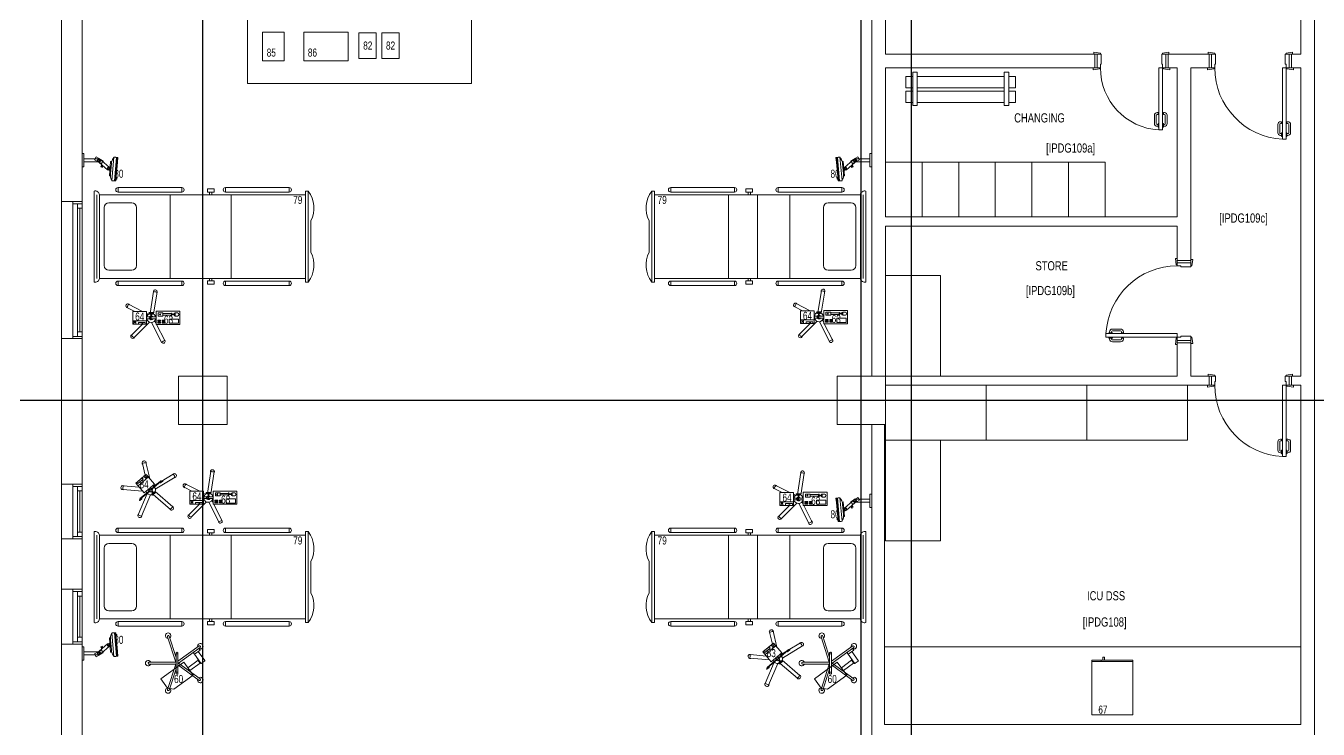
# Model space of a CAD drawing. Header units: metres. Extents: x -18745 to 220762, y -1579758 to -1356048.
# Drawn here: x 98680 to 112808, y -1415083 to -1407393 of the extents above; entities that cross this region are included whole.
import ezdxf

# ---------------------------------------------------------------- set-up
doc = ezdxf.new("R2010")
doc.units = ezdxf.units.M
doc.layers.get('0').update_dxf_attribs({"lineweight": 0})
for name, color, linetype, lineweight in [('A-100 - Copy$0$72_EGR_BASE_TEXT', 8, 'Continuous', 0), ('A-100 - Copy$0$Aluminum', 8, 'Continuous', 0), ('A-100 - Copy$0$Medical Equipment and Furniture', 8, 'Continuous', 0), ('A-100 - Copy$0$Medical Equipment and Furniture1', 8, 'Continuous', 5), ('A-100 - Copy$0$Medical Equipment and Furniture2', 8, 'Continuous', 13), ('A-100 - Copy$0$Proj', 8, 'Continuous', 0), ('A-100 - Copy$0$SANIT', 8, 'Continuous', 0), ('A-100 - Copy$0$Structure', 8, 'Continuous', 9), ('A-100 - Copy$0$Walls', 8, 'Continuous', 0), ('A-100 - Copy$0$Wooden Joinery', 8, 'Continuous', 0)]:
    doc.layers.add(name, color=color, linetype=linetype, lineweight=lineweight)
doc.layers.add('A-100 - Copy$0$axes', color=8, linetype='Continuous')
doc.styles.add('A-100 - Copy$0$list_ghTextstyle', font='romans.shx', dxfattribs={"height": 0.25})
doc.styles.add('A-100 - Copy$0$X3G_ENTITY_257CFD', font='swisscl.ttf', dxfattribs={"height": 200})
doc.styles.add('A-100 - Copy$0$X3G_ENTITY_2587EA', font='swisscl.ttf', dxfattribs={"height": 200})

# ---------------------------------------------------------------- blocks, each defined once
blk = doc.blocks.new('A-100 - Copy$0$4 STORAGE SHELVES - STAINLESS STEEL - 110X60x180')
at = {"layer": 'A-100 - Copy$0$Medical Equipment and Furniture1'}
blk.add_lwpolyline([(285.571, -199.093), (286.671, -199.093), (286.671, -198.493), (285.571, -198.493)], close=True, dxfattribs=at)
blk = doc.blocks.new('A-100 - Copy$0$bench')
at = {"layer": 'A-100 - Copy$0$Medical Equipment and Furniture1'}
for p, q in [((280.815, -189.36), (280.89, -189.36)), ((280.815, -189.36), (280.815, -189.483)), ((280.89, -189.311), (280.89, -189.677)), ((280.89, -189.311), (280.94, -189.311)), ((280.94, -189.311), (280.94, -189.677)), ((280.94, -189.36), (281.89, -189.36)), ((281.89, -189.311), (281.94, -189.311)), ((281.89, -189.311), (281.89, -189.677)), ((281.94, -189.311), (281.94, -189.677)), ((281.94, -189.36), (282.015, -189.36)), ((282.015, -189.36), (282.015, -189.483)), ((280.815, -189.483), (280.89, -189.483)), ((280.815, -189.518), (280.89, -189.518)), ((280.815, -189.518), (280.815, -189.642)), ((280.94, -189.483), (281.89, -189.483)), ((280.94, -189.518), (281.89, -189.518)), ((281.94, -189.483), (282.015, -189.483)), ((281.94, -189.518), (282.015, -189.518)), ((282.015, -189.518), (282.015, -189.642)), ((280.815, -189.642), (280.89, -189.642)), ((280.89, -189.677), (280.94, -189.677)), ((280.94, -189.642), (281.89, -189.642)), ((281.89, -189.677), (281.94, -189.677)), ((281.94, -189.642), (282.015, -189.642))]:
    blk.add_line(p, q, dxfattribs=at)
blk = doc.blocks.new('A-100 - Copy$0$AUTOCLAVE - FAST CYCLE - 30L - HORIZONTAL - TABLE TOP')
at = {"layer": 'A-100 - Copy$0$SANIT'}
for p, q in [((-781119, -388430, 0), (-781119, -388880, 0)), ((-781119, -388880, 0), (-781119, -388430, 0)), ((-780519, -388430, 0), (-781119, -388430, 0)), ((-781119, -388430, 0), (-781119, -388880, 0)), ((-781119, -388476, 0), (-781119, -388880, 0)), ((-781104, -388430, 0), (-781104, -388880, 0)), ((-780519, -388430, 0), (-780519, -388880, 0)), ((-780519, -388880, 0), (-780519, -388430, 0)), ((-780519, -388476, 0), (-780519, -388880, 0)), ((-781119, -388880, 0), (-781119, -388778, 0)), ((-781119, -388778, 0), (-781104, -388778, 0)), ((-780519, -388880, 0), (-781119, -388880, 0)), ((-781044, -388880, 0), (-780519, -388880, 0))]:
    blk.add_line(p, q, dxfattribs=at)
at = {"layer": 'A-100 - Copy$0$SANIT', "elevation": 0}
blk.add_lwpolyline([(-781152, -388759), (-781119, -388759), (-781119, -388742), (-781152, -388742)], close=True, dxfattribs=at)
blk = doc.blocks.new('A-100 - Copy$0$IC.1')
at = {"layer": 'A-100 - Copy$0$Medical Equipment and Furniture1'}
for p, q in [((42.487, -10.88), (41.493, -10.88)), ((42.447, -10.91), (41.533, -10.91)), ((42.447, -10.91), (41.533, -10.91)), ((42.447, -10.91), (41.533, -10.91)), ((41.533, -10.94), (41.533, -13.191)), ((42.447, -10.94), (41.533, -10.94)), ((42.308, -10.992), (41.672, -10.992)), ((42.447, -13.191), (42.447, -10.94)), ((41.454, -11.143), (41.454, -11.84)), ((41.454, -11.143), (41.504, -11.143)), ((41.504, -11.143), (41.504, -11.84)), ((41.622, -11.042), (41.622, -11.294)), ((42.358, -11.294), (42.358, -11.042)), ((42.476, -11.143), (42.526, -11.143)), ((42.476, -11.84), (42.476, -11.143)), ((42.526, -11.84), (42.526, -11.143)), ((42.308, -11.344), (41.672, -11.344)), ((41.533, -11.714), (42.447, -11.714)), ((41.454, -11.84), (41.504, -11.84)), ((42.476, -11.84), (42.526, -11.84)), ((41.533, -12.066), (42.447, -12.066)), ((41.454, -12.317), (41.454, -13.014)), ((41.454, -12.317), (41.504, -12.317)), ((41.504, -12.317), (41.504, -13.014)), ((41.533, -12.381), (42.447, -12.381)), ((42.476, -12.317), (42.526, -12.317)), ((42.476, -13.014), (42.476, -12.317)), ((42.526, -13.014), (42.526, -12.317)), ((41.454, -13.014), (41.504, -13.014)), ((42.476, -13.014), (42.526, -13.014)), ((41.493, -13.191), (42.487, -13.191)), ((41.493, -13.221), (41.493, -13.191)), ((41.493, -13.221), (42.487, -13.221)), ((41.819, -13.251), (42.161, -13.251)), ((42.487, -13.221), (42.487, -13.191))]:
    blk.add_line(p, q, dxfattribs=at)
for points in [[(41.469, -12.193), (41.469, -12.121), (41.506, -12.121), (41.506, -12.193)], [(41.506, -12.167), (41.506, -12.143), (41.533, -12.143), (41.533, -12.167)], [(42.474, -12.167), (42.474, -12.143), (42.447, -12.143), (42.447, -12.167)], [(42.511, -12.193), (42.511, -12.121), (42.474, -12.121), (42.474, -12.193)]]:
    blk.add_lwpolyline(points, close=True, dxfattribs=at)
for centre, radius, start, end in [((41.539, -10.893), 0.0478, 164.7401, 262.6401), ((41.672, -11.042), 0.05, 90, 180), ((42.308, -11.042), 0.05, 0, 90), ((42.441, -10.893), 0.0478, 277.3599, 15.2599), ((41.479, -11.143), 0.025, 0, 180), ((42.501, -11.143), 0.025, 0, 180), ((41.672, -11.294), 0.05, 180, 270), ((42.308, -11.294), 0.05, 270, 0), ((41.479, -11.84), 0.025, 180, 0), ((42.501, -11.84), 0.025, 180, 0), ((41.479, -12.317), 0.025, 0, 180), ((42.501, -12.317), 0.025, 0, 180), ((41.479, -13.014), 0.025, 180, 0), ((42.501, -13.014), 0.025, 180, 0), ((41.681, -12.969), 0.315, 233.3488, 296.1464), ((42.299, -12.969), 0.315, 243.8536, 306.6512)]:
    blk.add_arc(centre, radius, start, end, dxfattribs=at)
blk = doc.blocks.new('A-100 - Copy$0$IC.5')
at = {"layer": 'A-100 - Copy$0$Medical Equipment and Furniture2'}
for points in [[(31.601, -27.833), (31.511, -27.939), (31.396, -27.842), (31.487, -27.736), (31.601, -27.833)], [(31.487, -27.787), (31.495, -27.777), (31.481, -27.765), (31.472, -27.775)]]:
    blk.add_lwpolyline(points, dxfattribs=at)
for points in [[(31.601, -27.833), (31.576, -27.862), (31.461, -27.765), (31.487, -27.736)], [(31.512, -27.757), (31.501, -27.77), (31.486, -27.758), (31.497, -27.745)], [(31.591, -27.824), (31.579, -27.838), (31.522, -27.79), (31.534, -27.776)]]:
    blk.add_lwpolyline(points, close=True, dxfattribs=at)
blk = doc.blocks.new('A-100 - Copy$0$IC.5 on Trolley')
at = {"layer": 'A-100 - Copy$0$Medical Equipment and Furniture1'}
for p, q in [((31.449, -27.78), (31.49, -27.607)), ((31.498, -27.746), (31.529, -27.616)), ((31.388, -27.899), (31.17, -27.767)), ((31.324, -27.813), (31.191, -27.733)), ((31.33, -27.829), (31.307, -27.81)), ((31.333, -27.826), (31.31, -27.806)), ((31.431, -27.903), (31.324, -27.812)), ((31.434, -27.899), (31.327, -27.808)), ((31.39, -27.924), (31.197, -28.09)), ((31.412, -27.957), (31.223, -28.12)), ((31.408, -27.865), (31.356, -27.833)), ((31.42, -27.902), (31.422, -27.896)), ((31.421, -27.915), (31.424, -27.921)), ((31.422, -27.896), (31.422, -27.896)), ((31.429, -27.924), (31.424, -27.921)), ((31.427, -27.892), (31.426, -27.892)), ((31.438, -27.887), (31.445, -27.886)), ((31.44, -27.96), (31.539, -28.194)), ((31.441, -27.927), (31.448, -27.926)), ((31.45, -27.89), (31.445, -27.886)), ((31.445, -27.915), (31.553, -28.006)), ((31.453, -27.922), (31.448, -27.926)), ((31.449, -27.911), (31.556, -28.002)), ((31.458, -27.899), (31.461, -27.905)), ((31.459, -27.912), (31.461, -27.905)), ((31.477, -27.944), (31.575, -28.179)), ((31.49, -27.923), (31.491, -27.923)), ((31.527, -27.92), (31.744, -27.902)), ((31.564, -27.877), (31.74, -27.862)), ((31.534, -28.003), (31.557, -28.022)), ((31.538, -27.999), (31.56, -28.018))]:
    blk.add_line(p, q, dxfattribs=at)
for points in [[(31.42, -27.964), (31.387, -27.936)], [(31.393, -27.928), (31.427, -27.956)], [(31.429, -27.925), (31.416, -27.941), (31.41, -27.936), (31.424, -27.92)]]:
    blk.add_lwpolyline(points, dxfattribs=at)
blk.add_lwpolyline([(31.426, -27.949), (31.423, -27.952), (31.398, -27.931), (31.401, -27.928)], close=True, dxfattribs=at)
blk.add_circle((31.44, -27.907), 0.00972, dxfattribs=at)
for centre, radius, start, end in [((31.509, -27.612), 0.0225, 319.4884, 194.0205), ((31.44, -27.907), 0.303, 72.9732, 80.5358), ((31.18, -27.75), 0.0225, 31.4884, 266.0205), ((31.44, -27.907), 0.303, 144.9732, 152.5358), ((31.309, -27.808), 0.0025, 49.7545, 229.7545), ((31.322, -27.813), 0.0025, 269.5762, 49.7545), ((31.325, -27.81), 0.0025, 49.7545, 229.7545), ((31.331, -27.828), 0.0025, 229.7545, 49.7545), ((31.334, -27.824), 0.0025, 49.7545, 187.0501), ((31.44, -27.907), 0.0527, 116.2434, 202.9382), ((31.44, -27.907), 0.021, 146.5821, 312.9269), ((31.44, -27.907), 0.021, 326.5821, 132.9269), ((31.44, -27.907), 0.0527, 256.5708, 343.2656), ((31.742, -27.882), 0.0225, 247.4884, 122.0205), ((31.44, -27.907), 0.303, 0.9732, 8.5358), ((31.21, -28.105), 0.0225, 103.4884, 338.0205), ((31.44, -27.907), 0.303, 216.9732, 224.5358), ((31.536, -28.001), 0.0025, 49.7545, 229.7545), ((31.539, -27.997), 0.0025, 272.4588, 49.7545), ((31.552, -28.008), 0.0025, 49.7545, 189.9328), ((31.554, -28.004), 0.0025, 229.7545, 49.7545), ((31.559, -28.02), 0.0025, 229.7545, 49.7545), ((31.557, -28.187), 0.0225, 175.4884, 50.0205), ((31.44, -27.907), 0.303, 288.9732, 296.5358)]:
    blk.add_arc(centre, radius, start, end, dxfattribs=at)
for centre in [(31.39, -27.932), (31.394, -27.935), (31.398, -27.939), (31.403, -27.942), (31.407, -27.946), (31.411, -27.949), (31.415, -27.953), (31.419, -27.957), (31.424, -27.96)]:
    blk.add_ellipse(centre, major_axis=(0.00347, 0.0041), ratio=0.510594, dxfattribs=at)
blk.add_blockref('A-100 - Copy$0$IC.5', (0, 0), dxfattribs=at)
blk = doc.blocks.new('A-100 - Copy$0$HF12177-P')
for p, q in [((-0.02, -0.007), (-0.189, 0.225)), ((0, 0), (-0.172, 0.237)), ((0, 0), (0.172, 0.237)), ((0.02, -0.007), (0.189, 0.225)), ((-0.063, -0.027), (-0.295, -0.102)), ((-0.01, -0.031), (-0.289, -0.121)), ((-0.12, -0.015), (-0.12, -0.019)), ((-0.112, -0.007), (0.112, -0.007)), ((-0.112, -0.027), (0.112, -0.027)), ((-0.1, -0.007), (-0.1, -0.027)), ((-0.01, -0.031), (-0.01, -0.324)), ((0.01, -0.031), (0.01, -0.324)), ((0.01, -0.031), (0.289, -0.121)), ((0.063, -0.027), (0.295, -0.102)), ((0.1, -0.007), (0.1, -0.027)), ((0.12, -0.015), (0.12, -0.019))]:
    blk.add_line(p, q)
for centre, radius, start, end in [((-0.185, 0.238), 0.03, 325.4712, 286.5288), ((-0.182, 0.23), 0.008, 126.3733, 216), ((0, -0.017), 0.315, 125.6267, 126.3733), ((-0.179, 0.233), 0.008, 36, 125.6267), ((0.185, 0.238), 0.03, 253.4712, 214.5288), ((0.179, 0.233), 0.008, 54.3733, 144), ((0, -0.017), 0.315, 53.6267, 54.3733), ((0.182, 0.23), 0.008, 324, 53.6267), ((-0.3, -0.114), 0.03, 37.4712, 358.5288), ((-0.293, -0.11), 0.008, 108, 197.6267), ((0, -0.017), 0.315, 197.6267, 198.3733), ((-0.291, -0.114), 0.008, 198.3733, 288), ((-0.112, -0.015), 0.008, 90, 180), ((-0.112, -0.019), 0.008, 180, 270), ((0.112, -0.015), 0.008, 0, 90), ((0.112, -0.019), 0.008, 270, 0), ((0.3, -0.114), 0.03, 181.4712, 142.5288), ((0.291, -0.114), 0.008, 252, 341.6267), ((0.293, -0.11), 0.008, 342.3733, 72), ((0, -0.017), 0.315, 341.6267, 342.3733), ((0, -0.332), 0.03, 109.4712, 70.5288), ((-0.002, -0.324), 0.008, 180, 269.6267), ((0, -0.017), 0.315, 269.6267, 270.3733), ((0.002, -0.324), 0.008, 270.3733, 0)]:
    blk.add_arc(centre, radius, start, end)
blk = doc.blocks.new('A-100 - Copy$0$MONITOR ARM PLAN')
for p, q in [((0.025, -0.49375, 0), (0.025, -0.18375, 0)), ((0.025, -0.18375, 0), (0.2, -0.18375, 0)), ((0.2, -0.44375, 0), (0.2, -0.18375, 0)), ((0.025, -0.49375, 0), (0.15, -0.49375, 0)), ((0.2, -0.44375, 0), (0.15, -0.49375, 0))]:
    blk.add_line(p, q)
at = {"layer": 'A-100 - Copy$0$Medical Equipment and Furniture1'}
for p, q in [((0.025, 0.0375), (0, 0.0375)), ((0, 0.0375), (0, -0.0375)), ((0.025, 0.0375), (0.025, -0.0375)), ((0.145, 0.0125), (0.025, 0.0125)), ((0.15, 0.0075), (0.15, -0.0325)), ((0.025, -0.0375), (0, -0.0375)), ((0.025, -0.0375), (0.145, -0.0375)), ((0.09375, -0.0375), (0.09375, -0.04)), ((0.09875, -0.045), (0.13875, -0.045)), ((0.1, -0.045), (0.1, -0.18375)), ((0.1375, -0.045), (0.1375, -0.18375)), ((0.14375, -0.0375), (0.14375, -0.04))]:
    blk.add_line(p, q, dxfattribs=at)
for centre, start, end in [((0.145, 0.0075, 0), 0, 90), ((0.09875, -0.04), 180, 270), ((0.13875, -0.04), 270, 360), ((0.145, -0.0325), 270, 0)]:
    blk.add_arc(centre, 0.005, start, end, dxfattribs=at)
blk = doc.blocks.new('A-100 - Copy$0$IC.4')
at = {"layer": 'A-100 - Copy$0$Medical Equipment and Furniture1'}
for p, q in [((31.212, -28.09), (31.213, -28.079)), ((31.212, -28.09), (31.213, -28.079)), ((31.468, -28.115), (31.213, -28.091)), ((31.217, -28.091), (31.213, -28.091)), ((31.217, -28.047), (31.214, -28.071)), ((31.215, -28.063), (31.472, -28.086)), ((31.215, -28.063), (31.265, -28.067)), ((31.217, -28.047), (31.266, -28.052)), ((31.217, -28.053), (31.472, -28.077)), ((31.265, -28.059), (31.266, -28.052)), ((31.265, -28.059), (31.266, -28.052)), ((31.265, -28.059), (31.423, -28.074)), ((31.266, -28.052), (31.424, -28.067)), ((31.424, -28.067), (31.423, -28.072)), ((31.424, -28.067), (31.423, -28.074)), ((31.424, -28.067), (31.472, -28.071)), ((31.471, -28.103), (31.47, -28.114)), ((31.471, -28.103), (31.47, -28.114)), ((31.472, -28.071), (31.472, -28.095)), ((31.21, -28.287), (31.252, -28.209)), ((31.245, -28.232), (31.23, -28.25)), ((31.23, -28.25), (31.23, -28.419)), ((31.283, -28.226), (31.24, -28.304)), ((31.326, -28.139), (31.245, -28.232)), ((31.245, -28.232), (31.27, -28.254)), ((31.252, -28.209), (31.283, -28.226)), ((31.259, -28.127), (31.26, -28.115)), ((31.259, -28.127), (31.26, -28.115)), ((31.417, -28.141), (31.259, -28.127)), ((31.417, -28.141), (31.259, -28.127)), ((31.262, -28.262), (31.27, -28.254)), ((31.27, -28.254), (31.35, -28.161)), ((31.392, -28.129), (31.285, -28.119)), ((31.298, -28.221), (31.314, -28.234)), ((31.305, -28.222), (31.311, -28.215)), ((31.317, -28.232), (31.305, -28.222)), ((31.309, -28.209), (31.325, -28.222)), ((31.322, -28.225), (31.311, -28.215)), ((31.314, -28.234), (31.317, -28.232)), ((31.325, -28.222), (31.322, -28.225)), ((31.418, -28.13), (31.417, -28.141)), ((31.418, -28.13), (31.417, -28.141)), ((31.468, -28.115), (31.464, -28.114)), ((31.24, -28.304), (31.21, -28.287)), ((31.262, -28.419), (31.262, -28.256)), ((31.262, -28.363), (31.262, -28.328)), ((31.23, -28.419), (31.262, -28.419))]:
    blk.add_line(p, q, dxfattribs=at)
for points in [[(31.438, -28.068), (31.454, -28.069), (31.454, -28.061), (31.439, -28.059)], [(31.318, -28.419), (31.318, -28.439), (31.174, -28.439), (31.174, -28.419)]]:
    blk.add_lwpolyline(points, close=True, dxfattribs=at)
for centre, radius in [((31.246, -28.256), 0.0146), ((31.246, -28.256), 0.00861), ((31.338, -28.15), 0.0146), ((31.338, -28.15), 0.00861)]:
    blk.add_circle(centre, radius, dxfattribs=at)
for centre, radius, start, end in [((31.22, -28.075), 0.00743, 140.4817, 206.7323), ((31.22, -28.075), 0.00743, 140.4817, 206.7323), ((31.214, -28.09), 0.00112, 176.6688, 264.6688), ((31.214, -28.09), 0.00112, 176.6688, 264.6688), ((31.288, -28.015), 0.104, 226.9662, 268.2917), ((31.288, -28.015), 0.104, 226.9661, 254.2129), ((31.468, -28.114), 0.00113, 264.6459, 352.3503), ((31.468, -28.114), 0.00113, 264.6459, 352.3503), ((31.465, -28.098), 0.00761, 323.4774, 27.9842), ((31.465, -28.098), 0.00761, 323.4774, 27.9842), ((31.338, -28.15), 0.0163, 319.187, 139.187), ((31.409, -28.026), 0.104, 261.0939, 302.3365), ((31.409, -28.026), 0.104, 275.1713, 302.3365), ((31.246, -28.256), 0.0163, 180, 0)]:
    blk.add_arc(centre, radius, start, end, dxfattribs=at)
blk = doc.blocks.new('A-100 - Copy$0$Syringe')
at = {"layer": 'A-100 - Copy$0$Medical Equipment and Furniture2'}
for points in [[(42.974, -11.528), (42.714, -11.528), (42.714, -11.383), (42.974, -11.383), (42.974, -11.528)], [(42.738, -11.509), (42.766, -11.509), (42.766, -11.475), (42.738, -11.475)], [(42.779, -11.49), (42.779, -11.487), (42.775, -11.487), (42.775, -11.5), (42.779, -11.5), (42.779, -11.497)], [(42.802, -11.49), (42.779, -11.49)], [(42.779, -11.497), (42.802, -11.497)], [(42.806, -11.485), (42.806, -11.48), (42.802, -11.48), (42.802, -11.507), (42.806, -11.507), (42.806, -11.502)], [(42.806, -11.502), (42.898, -11.502), (42.898, -11.485), (42.806, -11.485)], [(42.806, -11.49), (42.806, -11.497)], [(42.806, -11.497), (42.806, -11.49)], [(42.806, -11.497), (42.806, -11.49)]]:
    blk.add_lwpolyline(points, dxfattribs=at)
for points in [[(42.831, -11.397), (42.729, -11.397), (42.729, -11.442), (42.831, -11.442)], [(42.907, -11.398), (42.877, -11.398), (42.877, -11.409), (42.907, -11.409)], [(42.907, -11.417), (42.877, -11.417), (42.877, -11.428), (42.907, -11.428)], [(42.956, -11.398), (42.925, -11.398), (42.925, -11.409), (42.956, -11.409)], [(42.956, -11.417), (42.925, -11.417), (42.925, -11.428), (42.956, -11.428)], [(42.775, -11.487), (42.766, -11.487), (42.766, -11.478), (42.775, -11.478)], [(42.775, -11.497), (42.766, -11.497), (42.766, -11.506), (42.775, -11.506)], [(42.95, -11.475), (42.898, -11.475), (42.898, -11.509), (42.95, -11.509)]]:
    blk.add_lwpolyline(points, close=True, dxfattribs=at)
at = {"layer": 'A-100 - Copy$0$Medical Equipment and Furniture2', "extrusion": (0, 0, -1)}
blk.add_ellipse((42.738, -11.492), major_axis=(0, 0.0168), ratio=0.733735, start_param=3.141593, end_param=6.283185, dxfattribs=at)
blk = doc.blocks.new('A-100 - Copy$0$Infusion')
at = {"layer": 'A-100 - Copy$0$Medical Equipment and Furniture2'}
for points in [[(43.079, -11.385), (43.079, -11.525), (43.229, -11.525), (43.229, -11.385), (43.079, -11.385)], [(43.196, -11.424), (43.196, -11.411), (43.215, -11.411), (43.215, -11.424)]]:
    blk.add_lwpolyline(points, dxfattribs=at)
for points in [[(43.079, -11.385), (43.079, -11.424), (43.229, -11.424), (43.229, -11.385)], [(43.093, -11.385), (43.093, -11.404), (43.167, -11.404), (43.167, -11.385)], [(43.196, -11.385), (43.196, -11.403), (43.215, -11.403), (43.215, -11.385)]]:
    blk.add_lwpolyline(points, close=True, dxfattribs=at)
blk = doc.blocks.new('A-100 - Copy$0$Infusion Syringe')
at = {"layer": 'A-100 - Copy$0$Medical Equipment and Furniture1'}
for p, q in [((42.968, -11.383), (42.879, -11.207)), ((43.022, -11.405), (42.913, -11.19)), ((43.046, -11.409), (43.217, -11.238)), ((43.123, -11.385), (43.244, -11.265)), ((42.975, -11.443), (42.974, -11.443)), ((42.989, -11.423), (42.976, -11.399)), ((43.012, -11.441), (43.017, -11.436)), ((43.023, -11.435), (43.017, -11.436)), ((43.036, -11.437), (43.041, -11.44)), ((43.044, -11.446), (43.041, -11.44)), ((43.073, -11.436), (43.077, -11.432)), ((43.001, -11.498), (42.963, -11.737)), ((42.984, -11.481), (42.976, -11.482)), ((43.038, -11.504), (43, -11.743)), ((43.017, -11.473), (43.023, -11.476)), ((43.03, -11.475), (43.023, -11.476)), ((43.041, -11.469), (43.045, -11.465)), ((43.046, -11.458), (43.045, -11.465)), ((43.059, -11.493), (43.077, -11.502)), ((43.079, -11.46), (43.079, -11.46)), ((43.122, -11.525), (43.275, -11.603)), ((43.206, -11.525), (43.292, -11.569))]:
    blk.add_line(p, q, dxfattribs=at)
for points in [[(43.027, -11.445), (43.027, -11.465), (42.974, -11.465), (42.974, -11.445)], [(43.043, -11.496), (43.043, -11.501), (43.01, -11.501), (43.01, -11.496)], [(43.027, -11.445), (43.027, -11.465), (43.079, -11.465), (43.079, -11.445)]]:
    blk.add_lwpolyline(points, close=True, dxfattribs=at)
for points in [[(43.005, -11.501), (43.049, -11.501)], [(43.049, -11.512), (43.005, -11.512)], [(43.03, -11.476), (43.03, -11.496), (43.023, -11.496), (43.023, -11.476)]]:
    blk.add_lwpolyline(points, dxfattribs=at)
for centre, radius, start, end in [((42.896, -11.198), 0.0214, 359.734, 234.266), ((43.027, -11.455), 0.288, 113.2187, 120.7813), ((43.23, -11.251), 0.0214, 287.734, 162.266), ((43.027, -11.455), 0.288, 41.2187, 48.7813), ((43.027, -11.455), 0.0501, 296.8163, 169.3714), ((43.027, -11.455), 0.021, 6.8276, 152.4616), ((43.027, -11.455), 0.0501, 190.6286, 243.1837), ((43.027, -11.455), 0.021, 207.5384, 353.1724), ((43.027, -11.455), 0.00972, 270, 90), ((43.283, -11.586), 0.0214, 215.734, 90.266), ((43.027, -11.455), 0.288, 329.2187, 336.7813), ((42.982, -11.74), 0.0214, 143.734, 18.266), ((43.027, -11.455), 0.288, 257.2187, 264.7813)]:
    blk.add_arc(centre, radius, start, end, dxfattribs=at)
for centre in [(43.005, -11.506), (43.01, -11.506), (43.016, -11.506), (43.021, -11.506), (43.027, -11.506), (43.032, -11.506), (43.038, -11.506), (43.043, -11.506), (43.049, -11.506)]:
    blk.add_ellipse(centre, major_axis=(0, -0.00537), ratio=0.510594, start_param=3.141593, end_param=9.424778, dxfattribs=at)
for name in ['A-100 - Copy$0$Syringe', 'A-100 - Copy$0$Infusion']:
    blk.add_blockref(name, (0, 0), dxfattribs=at)
blk = doc.blocks.new('A-100 - Copy$0$A$C72370EFE')
at = {"layer": 'A-100 - Copy$0$Wooden Joinery'}
for p, q in [((-0.05, -0.07), (-0.05, -0.16)), ((-0.03, -0.07), (-0.03, -0.16)), ((-0.01, -0.04), (-0.02, -0.04)), ((-0.01, -0.06), (-0.02, -0.06)), ((-0.01, -0.03), (-0.01, -0.07)), ((0, -0.03), (-0.01, -0.03)), ((0, -0.07), (-0.01, -0.07)), ((0.04, -0.03), (0.05, -0.03)), ((0.04, -0.07), (0.05, -0.07)), ((0.05, -0.03), (0.05, -0.07)), ((0.05, -0.04), (0.06, -0.04)), ((0.05, -0.06), (0.06, -0.06)), ((0.07, -0.07), (0.07, -0.16)), ((0.09, -0.07), (0.09, -0.16)), ((-0.01, -0.17), (-0.02, -0.17)), ((-0.01, -0.19), (-0.02, -0.19)), ((-0.01, -0.17), (-0.01, -0.19)), ((0.05, -0.17), (0.06, -0.17)), ((0.05, -0.17), (0.05, -0.19)), ((0.05, -0.19), (0.06, -0.19))]:
    blk.add_line(p, q, dxfattribs=at)
for centre, radius, start, end in [((-0.02, -0.07), 0.03, 90, 180), ((-0.02, -0.07), 0.01, 90, 180), ((0.06, -0.07), 0.03, 0, 90), ((0.06, -0.07), 0.01, 0, 90), ((-0.02, -0.16), 0.03, 180, 270), ((-0.02, -0.16), 0.01, 180, 270), ((0.06, -0.16), 0.01, 270, 0), ((0.06, -0.16), 0.03, 270, 0)]:
    blk.add_arc(centre, radius, start, end, dxfattribs=at)
blk = doc.blocks.new('A-100 - Copy$0$A$C41DF7AD3')
at = {"layer": 'A-100 - Copy$0$Wooden Joinery', "elevation": 0}
for points in [[(820, 780), (820, 1559), (860, 1559), (860, 780)], [(70, 780), (70, 790), (0, 800), (0, 780)], [(870, 780), (870, 790), (940, 800), (940, 780)], [(80, 680), (80, 670), (10, 660), (10, 680)], [(860, 680), (860, 670), (930, 660), (930, 680)]]:
    blk.add_lwpolyline(points, close=True, dxfattribs=at)
for points in [[(45, 780), (45, 680), (20, 680), (20, 780), (45, 780)], [(45, 780), (80, 780), (80, 740), (90, 740), (90, 680), (45, 680), (45, 780)], [(895, 780), (860, 780), (860, 740), (850, 740), (850, 680), (895, 680), (895, 780)], [(895, 780), (895, 680), (920, 680), (920, 780), (895, 780)]]:
    blk.add_lwpolyline(points, dxfattribs=at)
at = {"layer": 'A-100 - Copy$0$Wooden Joinery'}
blk.add_arc((860, 780, 0), 780, 92.9397, 180, dxfattribs=at)
at = {"layer": 'A-100 - Copy$0$Wooden Joinery', "xscale": 999.9999999998856, "yscale": 999.9999999998856, "zscale": 999.9999999998856}
blk.add_blockref('A-100 - Copy$0$A$C72370EFE', (820, 1559, 0), dxfattribs=at)
blk = doc.blocks.new('A-100 - Copy$0$A$C25C901AD')
at = {"layer": 'A-100 - Copy$0$Wooden Joinery', "elevation": 0}
for points in [[(820, 780), (820, 1559), (780, 1559), (780, 780)], [(770, 780), (770, 790), (700, 800), (700, 780)], [(1570, 780), (1570, 790), (1640, 800), (1640, 780)], [(780, 630), (780, 620), (710, 610), (710, 630)], [(1560, 630), (1560, 620), (1630, 610), (1630, 630)]]:
    blk.add_lwpolyline(points, close=True, dxfattribs=at)
for points in [[(745, 780), (745, 630), (720, 630), (720, 780), (745, 780)], [(745, 780), (780, 780), (780, 740), (790, 740), (790, 630), (745, 630), (745, 780)], [(1595, 780), (1560, 780), (1560, 740), (1550, 740), (1550, 630), (1595, 630), (1595, 780)], [(1595, 780), (1595, 630), (1620, 630), (1620, 780), (1595, 780)]]:
    blk.add_lwpolyline(points, dxfattribs=at)
at = {"layer": 'A-100 - Copy$0$Wooden Joinery'}
blk.add_arc((780, 780, 0), 780, 0, 87.0603, dxfattribs=at)
at = {"layer": 'A-100 - Copy$0$Wooden Joinery', "xscale": -999.999999999885, "yscale": 999.999999999885, "zscale": 999.999999999885}
blk.add_blockref('A-100 - Copy$0$A$C72370EFE', (820, 1559, 0), dxfattribs=at)
blk = doc.blocks.new('A-100 - Copy$0$A$C2B5156C9')
at = {"layer": 'A-100 - Copy$0$Wooden Joinery', "elevation": 0}
for points in [[(720, 680), (720, 1359), (760, 1359), (760, 680)], [(70, 680), (70, 690), (0, 700), (0, 680)], [(770, 680), (770, 690), (840, 700), (840, 680)], [(80, 530), (80, 520), (10, 510), (10, 530)], [(760, 530), (760, 520), (830, 510), (830, 530)]]:
    blk.add_lwpolyline(points, close=True, dxfattribs=at)
for points in [[(45, 680), (45, 530), (20, 530), (20, 680), (45, 680)], [(45, 680), (80, 680), (80, 640), (90, 640), (90, 530), (45, 530), (45, 680)], [(795, 680), (760, 680), (760, 640), (750, 640), (750, 530), (795, 530), (795, 680)], [(795, 680), (795, 530), (820, 530), (820, 680), (795, 680)]]:
    blk.add_lwpolyline(points, dxfattribs=at)
at = {"layer": 'A-100 - Copy$0$Wooden Joinery'}
blk.add_arc((760, 680, 0), 680, 93.3725, 180, dxfattribs=at)
at = {"layer": 'A-100 - Copy$0$Wooden Joinery', "xscale": 999.999999999885, "yscale": 999.999999999885, "zscale": 999.999999999885}
blk.add_blockref('A-100 - Copy$0$A$C72370EFE', (720, 1359, 0), dxfattribs=at)
blk = doc.blocks.new('A-100 - Copy')
at = {"layer": 'A-100 - Copy$0$Aluminum'}
for p, q in [((99195.3, -1410813.2, 2.4), (99195.3, -1409313.2, 2.4)), ((99195.3, -1409338.2, 2.4), (99295.3, -1409338.2, 2.4)), ((99245.3, -1410788.2, 2.4), (99245.3, -1409338.2, 2.4)), ((99295.3, -1410813.2, 2.4), (99295.3, -1409313.2, 2.4)), ((99245.3, -1409388.2, 2.4), (99295.3, -1409388.2, 2.4)), ((99270.3, -1409388.2, 2.4), (99270.3, -1410738.2, 2.4)), ((99245.3, -1410738.2, 2.4), (99295.3, -1410738.2, 2.4)), ((99195.3, -1410788.2, 2.4), (99295.3, -1410788.2, 2.4)), ((99195.3, -1412403.2, 2.4), (99195.3, -1413003.2, 2.4)), ((99195.3, -1412428.2, 2.4), (99295.3, -1412428.2, 2.4)), ((99245.3, -1412428.2, 2.4), (99245.3, -1412978.2, 2.4)), ((99245.3, -1412478.2, 2.4), (99295.3, -1412478.2, 2.4)), ((99270.3, -1412928.2, 2.4), (99270.3, -1412478.2, 2.4)), ((99295.3, -1412403.2, 2.4), (99295.3, -1413003.2, 2.4)), ((99195.3, -1412978.2, 2.4), (99295.3, -1412978.2, 2.4)), ((99245.3, -1412928.2, 2.4), (99295.3, -1412928.2, 2.4)), ((99195.3, -1414153.2, 2.4), (99195.3, -1413553.2, 2.4)), ((99195.3, -1413578.2, 2.4), (99295.3, -1413578.2, 2.4)), ((99245.3, -1414128.2, 2.4), (99245.3, -1413578.2, 2.4)), ((99295.3, -1414153.2, 2.4), (99295.3, -1413553.2, 2.4)), ((99245.3, -1413628.2, 2.4), (99295.3, -1413628.2, 2.4)), ((99270.3, -1413628.2, 2.4), (99270.3, -1414078.2, 2.4)), ((99195.3, -1414128.2, 2.4), (99295.3, -1414128.2, 2.4)), ((99245.3, -1414078.2, 2.4), (99295.3, -1414078.2, 2.4))]:
    blk.add_line(p, q, dxfattribs=at)
at = {"layer": 'A-100 - Copy$0$axes'}
for p, q in [((100615.3, -1477297.4, 2.4), (100615.3, -1366691.8, 2.4)), ((107813.3, -1477297.4, 0), (107813.3, -1366691.8, 0)), ((108363.3, -1477297.4, 0), (108363.3, -1366691.8, 0)), ((178940.3, -1411488.2, 2.4), (95846.6, -1411488.2, 2.4))]:
    blk.add_line(p, q, dxfattribs=at)
at = {"layer": 'A-100 - Copy$0$Medical Equipment and Furniture', "elevation": 2.4}
for points in [[(103550.3, -1404022.7), (103550.3, -1408022.7), (102850.3, -1408022.7)], [(103550.3, -1407322.7), (103550.3, -1408022.7), (101102.4, -1408022.7), (101102.4, -1407322.7)], [(101267.5, -1407464.2), (101505.5, -1407464.2), (101505.5, -1407774.2), (101267.5, -1407774.2), (101267.5, -1407464.2)], [(101717.4, -1407464.2), (102203.4, -1407464.2), (102203.4, -1407774.2), (101717.4, -1407774.2), (101717.4, -1407464.2)], [(102321.3, -1407751.4), (102321.3, -1407471.4), (102511.3, -1407471.4), (102511.3, -1407751.4), (102321.3, -1407751.4)], [(102570.4, -1407751.4), (102570.4, -1407471.4), (102760.4, -1407471.4), (102760.4, -1407751.4), (102570.4, -1407751.4)]]:
    blk.add_lwpolyline(points, dxfattribs=at)
at = {"layer": 'A-100 - Copy$0$Medical Equipment and Furniture'}
for points, elevation in [([(108078.3, -1409482.9), (108478.3, -1409482.9), (108478.3, -1408882.9), (108078.3, -1408882.9)], 0), ([(108878.3, -1409482.9), (108478.3, -1409482.9), (108478.3, -1408882.9), (108878.3, -1408882.9)], 0), ([(109278.3, -1409482.9), (108878.3, -1409482.9), (108878.3, -1408882.9), (109278.3, -1408882.9)], 0), ([(109278.3, -1409482.9), (109678.3, -1409482.9), (109678.3, -1408882.9), (109278.3, -1408882.9)], 0), ([(109678.3, -1409482.9), (110078.3, -1409482.9), (110078.3, -1408882.9), (109678.3, -1408882.9)], 0), ([(110478.3, -1409482.9), (110078.3, -1409482.9), (110078.3, -1408882.9), (110478.3, -1408882.9)], 0), ([(112616.9, -1414182.9), (112616.9, -1415032.9), (108068.3, -1415032.9), (108068.3, -1414182.9)], 2.4)]:
    blk.add_lwpolyline(points, close=True, dxfattribs=dict(at, elevation=elevation))
at = {"layer": 'A-100 - Copy$0$Proj'}
for p, q in [((99070.3, -1409313.2, 2.4), (99070.3, -1410813.2, 2.4)), ((99070.3, -1413003.2, 2.4), (99070.3, -1412403.2, 2.4)), ((99070.3, -1413553.2, 2.4), (99070.3, -1414153.2, 2.4))]:
    blk.add_line(p, q, dxfattribs=at)
at = {"layer": 'A-100 - Copy$0$Structure'}
for points, elevation in [([(100350.3, -1411753.2), (100880.3, -1411753.2), (100880.3, -1411223.2), (100350.3, -1411223.2)], 2.4), ([(107548.3, -1411753.2), (108078.3, -1411753.2), (108078.3, -1411223.2), (107548.3, -1411223.2)], 0)]:
    blk.add_lwpolyline(points, close=True, dxfattribs=dict(at, elevation=elevation))
at = {"layer": 'A-100 - Copy$0$Walls'}
for p, q in [((99070.3, -1409313.2, 2.4), (99070.3, -1406443.2, 2.4)), ((99295.3, -1409313.2, 2.4), (99295.3, -1406443.2, 2.4)), ((112616.9, -1406452.7, 2.4), (112616.9, -1407702.7, 2.4)), ((112766.9, -1406452.7, 2.4), (112766.9, -1417852.7, 2.4)), ((108078.3, -1407702.7, 2.4), (110366.9, -1407702.7, 2.4)), ((110366.9, -1407702.7, 2.4), (110366.9, -1407852.7, 2.4)), ((111166.9, -1407702.7, 2.4), (111166.9, -1407852.7, 2.4)), ((111166.9, -1407702.7, 2.4), (111616.9, -1407702.7, 2.4)), ((111616.9, -1407702.7, 2.4), (111616.9, -1407852.7, 2.4)), ((112516.9, -1407702.7, 2.4), (112516.9, -1407852.7, 2.4)), ((112516.9, -1407702.7, 2.4), (112616.9, -1407702.7, 2.4)), ((108078.3, -1407852.7, 2.4), (110366.9, -1407852.7, 2.4)), ((111166.9, -1407852.7, 2.4), (111266.9, -1407852.7, 2.4)), ((111266.9, -1407852.7, 2.4), (111266.9, -1409482.9, 2.4)), ((111416.9, -1407852.7, 2.4), (111416.9, -1409958.1, 2.4)), ((111416.9, -1407852.7, 2.4), (111616.9, -1407852.7, 2.4)), ((112516.9, -1407852.7, 2.4), (112616.9, -1407852.7, 2.4)), ((112616.9, -1407852.7, 2.4), (112616.9, -1411223.2, 2.4)), ((99295.3, -1409313.2, 2.4), (99070.3, -1409313.2, 2.4)), ((108078.3, -1409482.9, 2.4), (111266.9, -1409482.9, 2.4)), ((108078.3, -1409582.9, 2.4), (111266.9, -1409582.9, 2.4)), ((111266.9, -1409582.9, 2.4), (111266.9, -1409958.1, 2.4)), ((111266.9, -1409958.1, 2.4), (111416.9, -1409958.1, 2.4)), ((99070.3, -1412403.2, 2.4), (99070.3, -1410813.2, 2.4)), ((99295.3, -1410813.2, 2.4), (99070.3, -1410813.2, 2.4)), ((99295.3, -1412403.2, 2.4), (99295.3, -1410813.2, 2.4)), ((111266.9, -1410858.1, 2.4), (111266.9, -1411223.2, 2.4)), ((111266.9, -1410858.1, 2.4), (111416.9, -1410858.1, 2.4)), ((111416.9, -1410858.1, 2.4), (111416.9, -1411223.2, 2.4)), ((108078.3, -1411223.2, 0), (111266.9, -1411223.2, 2.4)), ((108078.3, -1411323.2, 2.4), (111616.9, -1411323.2, 2.4)), ((111416.9, -1411223.2, 2.4), (111616.9, -1411223.2, 2.4)), ((111616.9, -1411223.2, 2.4), (111616.9, -1411323.2, 2.4)), ((112516.9, -1411223.2, 2.4), (112516.9, -1411323.2, 2.4)), ((112516.9, -1411223.2, 2.4), (112616.9, -1411223.2, 2.4)), ((112516.9, -1411323.2, 2.4), (112616.9, -1411323.2, 2.4)), ((112616.9, -1411323.2, 2.4), (112616.9, -1415032.9, 2.4)), ((99295.3, -1412403.2, 2.4), (99070.3, -1412403.2, 2.4)), ((99070.3, -1413553.2, 2.4), (99070.3, -1413003.2, 2.4)), ((99295.3, -1413003.2, 2.4), (99070.3, -1413003.2, 2.4)), ((99295.3, -1413003.2, 2.4), (99295.3, -1413553.2, 2.4)), ((99295.3, -1413553.2, 2.4), (99070.3, -1413553.2, 2.4)), ((99070.3, -1415743.2, 2.4), (99070.3, -1414153.2, 2.4)), ((99295.3, -1414153.2, 2.4), (99070.3, -1414153.2, 2.4)), ((99295.3, -1414153.2, 2.4), (99295.3, -1415743.2, 2.4)), ((108068.3, -1415032.9, 2.4), (112616.9, -1415032.9, 2.4))]:
    blk.add_line(p, q, dxfattribs=at)
for points, elevation in [([(107928.3, -1411223.2), (107928.3, -1406452.7), (108078.3, -1406452.7), (108078.3, -1407702.7)], 0), ([(108078.3, -1407852.7), (108078.3, -1409482.9)], 0), ([(108078.3, -1409582.9), (108078.3, -1411223.2)], 0), ([(107928.3, -1411753.2), (107928.3, -1418422.7)], 0), ([(108068.3, -1415032.9), (108068.3, -1411753.2)], 2.4)]:
    blk.add_lwpolyline(points, dxfattribs=dict(at, elevation=elevation))
at = {"layer": 'A-100 - Copy$0$Medical Equipment and Furniture', "yscale": 1000, "zscale": 1000}
for name, p, xscale in [('A-100 - Copy$0$bench', (-172515, -1218588.7, 2.4), 1000), ('A-100 - Copy$0$4 STORAGE SHELVES - STAINLESS STEEL - 110X60x180', (-177492.4, -1212830.2, 0), 1000), ('A-100 - Copy$0$4 STORAGE SHELVES - STAINLESS STEEL - 110X60x180', (395848.9, -1212830.2, 0), -1000), ('A-100 - Copy$0$4 STORAGE SHELVES - STAINLESS STEEL - 110X60x180', (-175292.4, -1212830.2, 0), 1000), ('A-100 - Copy$0$IC.5 on Trolley', (131483.1, -1384560.9, 0), -1000), ('A-100 - Copy$0$IC.5 on Trolley', (138339.1, -1386406.3, -2.4), -1000)]:
    blk.add_blockref(name, p, dxfattribs=dict(at, xscale=xscale))
at = {"layer": 'A-100 - Copy$0$Medical Equipment and Furniture'}
for name, p, xscale, yscale, zscale, rotation in [('A-100 - Copy$0$IC.4', (127734.2, -1377616.8, 2.4), 1000, 1000, 1000, 270), ('A-100 - Copy$0$IC.4', (79489.3, -1377616.8, 0), -1000.000000000003, 1000.000000000003, 1000, 90), ('A-100 - Copy$0$IC.1', (88545.1, -1451687.3, 0), 1000.000000000003, 1000.000000000003, 1000.000000000003, 90), ('A-100 - Copy$0$IC.1', (118744.2, -1451687.3, 0), -1000, 1000, 1000, 270), ('A-100 - Copy$0$4 STORAGE SHELVES - STAINLESS STEEL - 110X60x180', (307171.3, -1124552.5, 0), 1000, 1000, 1000, 270), ('A-100 - Copy$0$Infusion Syringe', (143077.2, -1422041.1, 2.4), 1000, 1000, 1000, 180), ('A-100 - Copy$0$Infusion Syringe', (150376.8, -1422032.8, 2.4), 1000, 1000, 1000, 180), ('A-100 - Copy$0$4 STORAGE SHELVES - STAINLESS STEEL - 110X60x180', (-90414.8, -1126352.5, 0), -1000.000000000003, 1000.000000000003, 1000, 90), ('A-100 - Copy$0$Infusion Syringe', (143702.2, -1424007.7, 2.4), 1000, 1000, 1000, 180), ('A-100 - Copy$0$Infusion Syringe', (150152.8, -1424021.1, 2.4), 1000, 1000, 1000, 180), ('A-100 - Copy$0$IC.4', (79489.3, -1381340.1, 0), -1000.000000000003, 1000.000000000003, 1000, 90), ('A-100 - Copy$0$IC.1', (88545.1, -1455410.6, 0), 1000.000000000003, 1000.000000000003, 1000.000000000003, 90), ('A-100 - Copy$0$IC.1', (118744.2, -1455410.6, 0), -1000, 1000, 1000, 270), ('A-100 - Copy$0$IC.4', (127734.2, -1445501, 2.4), -1000, 1000, 1000, 270), ('A-100 - Copy$0$MONITOR ARM PLAN', (100539.9, -1414222.6, 0), 1000, 1000, 1000, 305.9850316752795), ('A-100 - Copy$0$MONITOR ARM PLAN', (107684.9, -1414222.6, 0), 1000, 1000, 1000, 305.9850316752795)]:
    blk.add_blockref(name, p, dxfattribs=dict(at, xscale=xscale, yscale=yscale, zscale=zscale, rotation=rotation))
at = {"layer": 'A-100 - Copy$0$Medical Equipment and Furniture', "extrusion": (-1.92689e-13, -1.39405e-12, -1), "xscale": -1000.000000000001, "yscale": 1000.000000000001, "zscale": -1000.000000000001, "rotation": 90.01496832471715}
for p in [(-100349.4, -1414360.9, 0), (-107494.3, -1414360.9, 0)]:
    blk.add_blockref('A-100 - Copy$0$HF12177-P', p, dxfattribs=at)
at = {"layer": 'A-100 - Copy$0$Medical Equipment and Furniture', "rotation": 270}
blk.add_blockref('A-100 - Copy$0$AUTOCLAVE - FAST CYCLE - 30L - HORIZONTAL - TABLE TOP', (499212.9, -2195446.8, 2.4), dxfattribs=at)
at = {"layer": 'A-100 - Copy$0$Wooden Joinery', "xscale": -1, "rotation": 180}
for name, p in [('A-100 - Copy$0$A$C2B5156C9', (110346.9, -1407172.7, 2.4)), ('A-100 - Copy$0$A$C41DF7AD3', (111596.9, -1410543.2, 2.4))]:
    blk.add_blockref(name, p, dxfattribs=at)
at = {"layer": 'A-100 - Copy$0$Wooden Joinery'}
for p, rotation in [((113236.9, -1407072.7, 2.4), 180), ((112046.9, -1411578.1, 2.4), 90)]:
    blk.add_blockref('A-100 - Copy$0$A$C25C901AD', p, dxfattribs=dict(at, rotation=rotation))
at = {"layer": 'A-100 - Copy$0$72_EGR_BASE_TEXT', "char_height": 100, "attachment_point": 2, "style": 'A-100 - Copy$0$X3G_ENTITY_2587EA'}
for s, insert in [('CHANGING', (109761.1, -1408349.4, 2.4)), ('[IPDG109a]', (110101.5, -1408679, 2.4)), ('[IPDG109c]', (111991.4, -1409444.7, 2.4)), ('STORE', (109894.5, -1409966.8, 2.4)), ('[IPDG109b]', (109880.2, -1410237.3, 2.4)), ('[IPDG108]', (110473.7, -1413861.1, 2.4))]:
    blk.add_mtext(s, dxfattribs=dict(at, insert=insert))
at = {"layer": 'A-100 - Copy$0$72_EGR_BASE_TEXT', "insert": (110489.3, -1413574.6, 2.4), "char_height": 100, "width": 1373.824, "attachment_point": 2, "style": 'A-100 - Copy$0$X3G_ENTITY_2587EA'}
blk.add_mtext('ICU DSS', dxfattribs=at)
at = {"layer": 'A-100 - Copy$0$Medical Equipment and Furniture', "style": 'A-100 - Copy$0$list_ghTextstyle'}
for s, p in [('x4', (99945.6, -1410647.3, 0)), ('x2', (100139.4, -1410553.3, 2.4)), ('x3', (107245.2, -1410639, 0)), ('x2', (107439, -1410545, 2.4)), ('x4', (100570.6, -1412613.8, 0)), ('x2', (100764.3, -1412519.9, 2.4)), ('x4', (107021.3, -1412627.3, 0)), ('x2', (107215, -1412533.3, 2.4))]:
    blk.add_text(s, height=9, dxfattribs=at).set_placement(p)
at = {"layer": 'A-100 - Copy$0$Medical Equipment and Furniture', "char_height": 87.47, "style": 'A-100 - Copy$0$X3G_ENTITY_257CFD'}
for s, insert, attachment_point in [('85', (101363.1, -1407642, 2.4), 2), ('86', (101813, -1407642, 2.4), 2), ('82', (102418.1, -1407565.2, 2.4), 2), ('82', (102667.2, -1407565.2, 2.4), 2), ('80', (99696.8, -1408966.7, 4.7), 2), ('80', (107526.8, -1408966.7, 2.4), 2), ('79', (101652.8, -1409253, 0), 2), ('79', (105636.6, -1409253, 0), 2), ('64', (99925.4, -1410527.8, 2.4), 2), ('63', (100239.5, -1410562.5, 4.7), 2), ('64', (107225, -1410519.5, 2.4), 2), ('63', (107539.1, -1410554.3, 4.7), 2), ('84', (99972.5, -1412362.4, 2.4), 2), ('64', (100550.4, -1412494.3, 2.4), 2), ('63', (100864.4, -1412529.1, 4.7), 2), ('64', (107001, -1412507.8, 2.4), 2), ('63', (107315.1, -1412542.6, 4.7), 2), ('80', (107526.8, -1412690, 2.4), 2), ('79', (101652.8, -1412976.2, 0), 2), ('79', (105636.6, -1412976.2, 0), 2), ('80', (99696.8, -1414151.1, 4.7), 8), ('83', (106828.5, -1414207.8, 0), 2), ('60', (100350.1, -1414491.1, 0), 2), ('60', (107495, -1414491.1, 0), 2), ('67', (110454.7, -1414825.5, 2.4), 2)]:
    blk.add_mtext(s, dxfattribs=dict(at, insert=insert, attachment_point=attachment_point))

msp = doc.modelspace()

# ---------------------------------------------------------------- block references
msp.add_blockref('A-100 - Copy', (0, 0))

doc.saveas('drawing.dxf')
